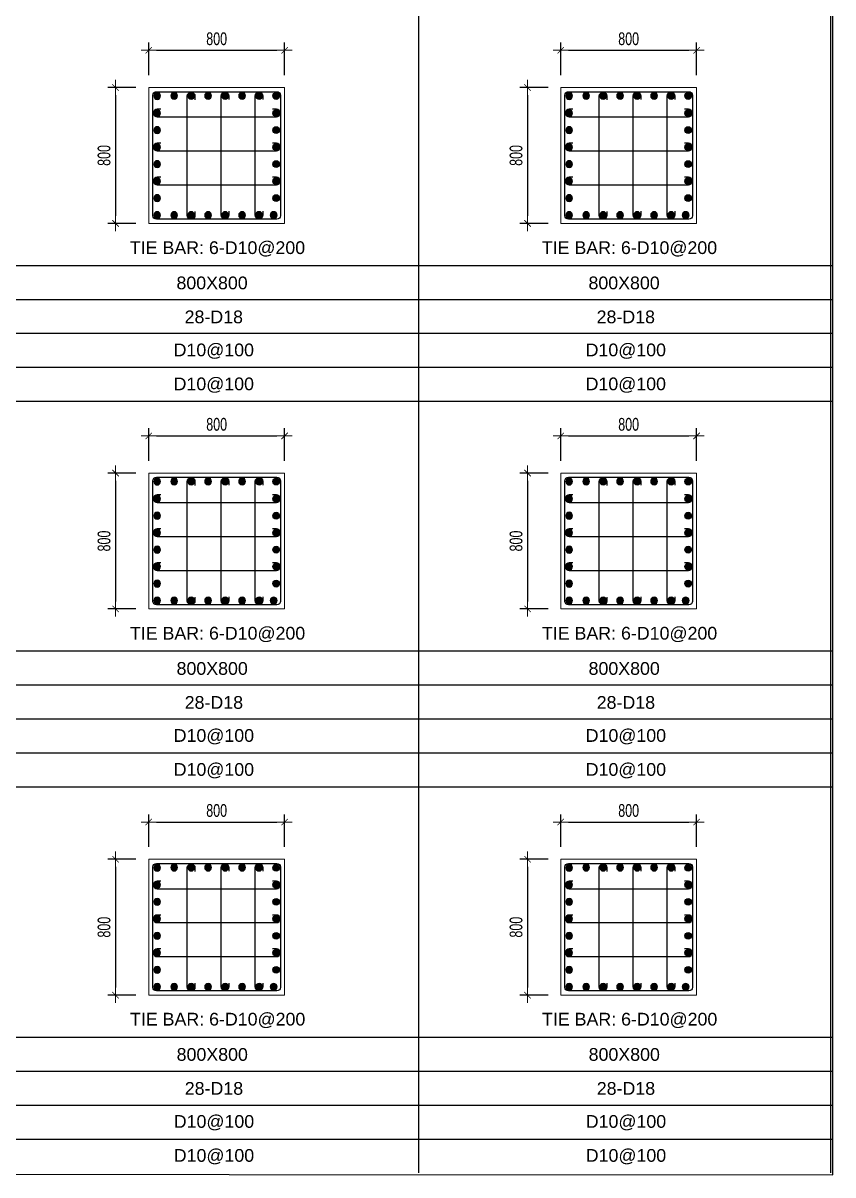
# Model space of a CAD drawing. Header units: millimetres. Extents: x 49323 to 538172, y -39336 to 181761.
# Drawn here: x 278614 to 283384, y 149341 to 156121 of the extents above; entities that cross this region are included whole.
import ezdxf
from ezdxf.enums import TextEntityAlignment as Align

# ---------------------------------------------------------------- set-up
doc = ezdxf.new("R2010")
doc.units = ezdxf.units.MM
doc.linetypes.add('CENTER2', pattern=[1.125, 0.75, -0.125, 0.125, -0.125])
doc.layers.get('Defpoints').update_dxf_attribs({"color": 151, "lineweight": 9})
for name, color, linetype in [('2', 2, 'Continuous'), ('A-ANNO-LEAD', 4, 'Continuous'), ('CEN', 1, 'CENTER2'), ('STL', 3, 'Continuous'), ('TIT1', 3, 'Continuous')]:
    doc.layers.add(name, color=color, linetype=linetype)
doc.layers.add('NDC_S_CONTINUOUS', color=3, linetype='Continuous', lineweight=20)
doc.layers.add('NDC_S_DIM', color=1, linetype='Continuous', lineweight=15)
doc.styles.add('NDC_ARIAL', font='arial.ttf', dxfattribs={"width": 0.85})
doc.styles.add('NDC_DIM', font='', dxfattribs={"width": 0.75})
doc.styles.get('NDC_DIM').set_extended_font_data('Dotum')
doc.dimstyles.new('NDC_dim_30', dxfattribs={"dimscale": 30, "dimtxt": 2.5, "dimasz": 1.5, "dimexe": 1.5, "dimexo": 2.5, "dimgap": 1, "dimtad": 1, "dimdec": 0, "dimzin": 0, "dimdsep": 46, "dimtxsty": 'NDC_DIM', "dimblk": 'DIMMARK', "dimcen": 0.09, "dimdle": 1.2, "dimclrd": 1, "dimclre": 1, "dimclrt": 3, "dimadec": 0, "dimazin": 0, "dimtfac": 1, "dimtdec": 0, "dimtix": 1, "dimtofl": 0, "dimtmove": 0, "dimatfit": 3, "dimfxl": 8, "dimfxlon": 1, "dimtolj": 1, "dimtzin": 0, "dimarcsym": 0})

# ---------------------------------------------------------------- blocks, each defined once
blk = doc.blocks.new('8')
at = {"layer": '2'}
blk.add_hatch(color=256, dxfattribs=at).paths.add_polyline_path([(20, 0, 0.386127), (1.9, 19.9), (-1.9, 19.9, 0.386127), (-20, 0, 1)])
blk.add_circle((0, 0), 20, dxfattribs=at)
blk = doc.blocks.new('5')
at = {"layer": 'CEN', "rotation": 180}
blk.add_blockref('8', (0, 0), dxfattribs=at)
blk = doc.blocks.new('DIMMARK')
at = {"layer": 'NDC_S_DIM', "color": 1}
blk.add_line((-1.5, 0), (1, 0), dxfattribs=at)
at = {"layer": 'NDC_S_DIM', "color": 2, "const_width": 0.1}
blk.add_lwpolyline([(-0.42, -0.42), (0.42, 0.42)], dxfattribs=at)
blk = doc.blocks.new('*D1366')
at = {"layer": 'Defpoints', "color": 0, "ltscale": 40, "transparency": 16777216}
for p in [(280154.5, 151418.3), (279354.5, 151196.9), (280154.5, 151196.9)]:
    blk.add_point(p, dxfattribs=at)
at = {"layer": 'NDC_S_DIM', "color": 1, "lineweight": -2, "ltscale": 40, "transparency": 16777216}
for p, q in [((279354.5, 151271.9), (279354.5, 151463.3)), ((279399.5, 151418.3), (280109.5, 151418.3)), ((280154.5, 151271.9), (280154.5, 151463.3))]:
    blk.add_line(p, q, dxfattribs=at)
at = {"layer": 'NDC_S_DIM', "color": 1, "lineweight": -2, "ltscale": 40, "transparency": 16777216, "xscale": 45, "yscale": 45, "zscale": 45, "rotation": 180}
blk.add_blockref('DIMMARK', (279354.5, 151418.3), dxfattribs=at)
at = {"layer": 'NDC_S_DIM', "color": 1, "lineweight": -2, "ltscale": 40, "transparency": 16777216, "xscale": 45, "yscale": 45, "zscale": 45}
blk.add_blockref('DIMMARK', (280154.5, 151418.3), dxfattribs=at)
at = {"layer": 'NDC_S_DIM', "color": 3, "ltscale": 40, "transparency": 16777216, "insert": (279754.5, 151485.8), "char_height": 75, "attachment_point": 5, "style": 'NDC_DIM'}
blk.add_mtext('\\A1;800', dxfattribs=at)
blk = doc.blocks.new('*D1367')
at = {"layer": 'Defpoints', "color": 0, "ltscale": 40, "transparency": 16777216}
for p in [(279354.5, 151199.5), (279159.1, 150399.5), (279354.5, 150399.5)]:
    blk.add_point(p, dxfattribs=at)
at = {"layer": 'NDC_S_DIM', "color": 1, "lineweight": -2, "ltscale": 40, "transparency": 16777216}
for p, q in [((279279.5, 151199.5), (279114.1, 151199.5)), ((279159.1, 151154.5), (279159.1, 150444.5)), ((279279.5, 150399.5), (279114.1, 150399.5))]:
    blk.add_line(p, q, dxfattribs=at)
at = {"layer": 'NDC_S_DIM', "color": 1, "lineweight": -2, "ltscale": 40, "transparency": 16777216, "xscale": 45, "yscale": 45, "zscale": 45}
for p, rotation in [((279159.1, 151199.5), 90), ((279159.1, 150399.5), 270)]:
    blk.add_blockref('DIMMARK', p, dxfattribs=dict(at, rotation=rotation))
at = {"layer": 'NDC_S_DIM', "color": 3, "ltscale": 40, "transparency": 16777216, "insert": (279091.6, 150799.5), "char_height": 75, "attachment_point": 5, "rotation": 90, "style": 'NDC_DIM'}
blk.add_mtext('\\A1;800', dxfattribs=at)
blk = doc.blocks.new('*D1368')
at = {"layer": 'Defpoints', "color": 0, "ltscale": 40, "transparency": 16777216}
for p in [(280154.5, 153691.1), (279354.5, 153469.8), (280154.5, 153469.8)]:
    blk.add_point(p, dxfattribs=at)
at = {"layer": 'NDC_S_DIM', "color": 1, "lineweight": -2, "ltscale": 40, "transparency": 16777216}
for p, q in [((279354.5, 153544.8), (279354.5, 153736.1)), ((280154.5, 153544.8), (280154.5, 153736.1)), ((279399.5, 153691.1), (280109.5, 153691.1))]:
    blk.add_line(p, q, dxfattribs=at)
at = {"layer": 'NDC_S_DIM', "color": 1, "lineweight": -2, "ltscale": 40, "transparency": 16777216, "xscale": 45, "yscale": 45, "zscale": 45, "rotation": 180}
blk.add_blockref('DIMMARK', (279354.5, 153691.1), dxfattribs=at)
at = {"layer": 'NDC_S_DIM', "color": 1, "lineweight": -2, "ltscale": 40, "transparency": 16777216, "xscale": 45, "yscale": 45, "zscale": 45}
blk.add_blockref('DIMMARK', (280154.5, 153691.1), dxfattribs=at)
at = {"layer": 'NDC_S_DIM', "color": 3, "ltscale": 40, "transparency": 16777216, "insert": (279754.5, 153758.7), "char_height": 75, "attachment_point": 5, "style": 'NDC_DIM'}
blk.add_mtext('\\A1;800', dxfattribs=at)
blk = doc.blocks.new('*D1369')
at = {"layer": 'Defpoints', "color": 0, "ltscale": 40, "transparency": 16777216}
for p in [(279354.5, 153472.3), (279159.1, 152672.3), (279354.5, 152672.3)]:
    blk.add_point(p, dxfattribs=at)
at = {"layer": 'NDC_S_DIM', "color": 1, "lineweight": -2, "ltscale": 40, "transparency": 16777216}
for p, q in [((279279.5, 153472.3), (279114.1, 153472.3)), ((279159.1, 153427.3), (279159.1, 152717.3)), ((279279.5, 152672.3), (279114.1, 152672.3))]:
    blk.add_line(p, q, dxfattribs=at)
at = {"layer": 'NDC_S_DIM', "color": 1, "lineweight": -2, "ltscale": 40, "transparency": 16777216, "xscale": 45, "yscale": 45, "zscale": 45}
for p, rotation in [((279159.1, 153472.3), 90), ((279159.1, 152672.3), 270)]:
    blk.add_blockref('DIMMARK', p, dxfattribs=dict(at, rotation=rotation))
at = {"layer": 'NDC_S_DIM', "color": 3, "ltscale": 40, "transparency": 16777216, "insert": (279091.6, 153072.3), "char_height": 75, "attachment_point": 5, "rotation": 90, "style": 'NDC_DIM'}
blk.add_mtext('\\A1;800', dxfattribs=at)
blk = doc.blocks.new('*D1370')
at = {"layer": 'Defpoints', "color": 0, "ltscale": 40, "transparency": 16777216}
for p in [(280154.5, 155960.6), (279354.5, 155739.2), (280154.5, 155739.2)]:
    blk.add_point(p, dxfattribs=at)
at = {"layer": 'NDC_S_DIM', "color": 1, "lineweight": -2, "ltscale": 40, "transparency": 16777216}
for p, q in [((279354.5, 155814.2), (279354.5, 156005.6)), ((279399.5, 155960.6), (280109.5, 155960.6)), ((280154.5, 155814.2), (280154.5, 156005.6))]:
    blk.add_line(p, q, dxfattribs=at)
at = {"layer": 'NDC_S_DIM', "color": 1, "lineweight": -2, "ltscale": 40, "transparency": 16777216, "xscale": 45, "yscale": 45, "zscale": 45, "rotation": 180}
blk.add_blockref('DIMMARK', (279354.5, 155960.6), dxfattribs=at)
at = {"layer": 'NDC_S_DIM', "color": 1, "lineweight": -2, "ltscale": 40, "transparency": 16777216, "xscale": 45, "yscale": 45, "zscale": 45}
blk.add_blockref('DIMMARK', (280154.5, 155960.6), dxfattribs=at)
at = {"layer": 'NDC_S_DIM', "color": 3, "ltscale": 40, "transparency": 16777216, "insert": (279754.5, 156028.1), "char_height": 75, "attachment_point": 5, "style": 'NDC_DIM'}
blk.add_mtext('\\A1;800', dxfattribs=at)
blk = doc.blocks.new('*D1371')
at = {"layer": 'Defpoints', "color": 0, "ltscale": 40, "transparency": 16777216}
for p in [(279354.5, 155741.8), (279159.1, 154941.8), (279354.5, 154941.8)]:
    blk.add_point(p, dxfattribs=at)
at = {"layer": 'NDC_S_DIM', "color": 1, "lineweight": -2, "ltscale": 40, "transparency": 16777216}
for p, q in [((279279.5, 155741.8), (279114.1, 155741.8)), ((279159.1, 155696.8), (279159.1, 154986.8)), ((279279.5, 154941.8), (279114.1, 154941.8))]:
    blk.add_line(p, q, dxfattribs=at)
at = {"layer": 'NDC_S_DIM', "color": 1, "lineweight": -2, "ltscale": 40, "transparency": 16777216, "xscale": 45, "yscale": 45, "zscale": 45}
for p, rotation in [((279159.1, 155741.8), 90), ((279159.1, 154941.8), 270)]:
    blk.add_blockref('DIMMARK', p, dxfattribs=dict(at, rotation=rotation))
at = {"layer": 'NDC_S_DIM', "color": 3, "ltscale": 40, "transparency": 16777216, "insert": (279091.6, 155341.8), "char_height": 75, "attachment_point": 5, "rotation": 90, "style": 'NDC_DIM'}
blk.add_mtext('\\A1;800', dxfattribs=at)
blk = doc.blocks.new('*D1374')
at = {"layer": 'Defpoints', "color": 0, "ltscale": 40, "transparency": 16777216}
for p in [(282580.6, 151418.3), (281780.6, 151196.9), (282580.6, 151196.9)]:
    blk.add_point(p, dxfattribs=at)
at = {"layer": 'NDC_S_DIM', "color": 1, "lineweight": -2, "ltscale": 40, "transparency": 16777216}
for p, q in [((281780.6, 151271.9), (281780.6, 151463.3)), ((281825.6, 151418.3), (282535.6, 151418.3)), ((282580.6, 151271.9), (282580.6, 151463.3))]:
    blk.add_line(p, q, dxfattribs=at)
at = {"layer": 'NDC_S_DIM', "color": 1, "lineweight": -2, "ltscale": 40, "transparency": 16777216, "xscale": 45, "yscale": 45, "zscale": 45, "rotation": 180}
blk.add_blockref('DIMMARK', (281780.6, 151418.3), dxfattribs=at)
at = {"layer": 'NDC_S_DIM', "color": 1, "lineweight": -2, "ltscale": 40, "transparency": 16777216, "xscale": 45, "yscale": 45, "zscale": 45}
blk.add_blockref('DIMMARK', (282580.6, 151418.3), dxfattribs=at)
at = {"layer": 'NDC_S_DIM', "color": 3, "ltscale": 40, "transparency": 16777216, "insert": (282180.6, 151485.8), "char_height": 75, "attachment_point": 5, "style": 'NDC_DIM'}
blk.add_mtext('\\A1;800', dxfattribs=at)
blk = doc.blocks.new('*D1375')
at = {"layer": 'Defpoints', "color": 0, "ltscale": 40, "transparency": 16777216}
for p in [(281780.6, 151199.5), (281585.2, 150399.5), (281780.6, 150399.5)]:
    blk.add_point(p, dxfattribs=at)
at = {"layer": 'NDC_S_DIM', "color": 1, "lineweight": -2, "ltscale": 40, "transparency": 16777216}
for p, q in [((281705.6, 151199.5), (281540.2, 151199.5)), ((281585.2, 151154.5), (281585.2, 150444.5)), ((281705.6, 150399.5), (281540.2, 150399.5))]:
    blk.add_line(p, q, dxfattribs=at)
at = {"layer": 'NDC_S_DIM', "color": 1, "lineweight": -2, "ltscale": 40, "transparency": 16777216, "xscale": 45, "yscale": 45, "zscale": 45}
for p, rotation in [((281585.2, 151199.5), 90), ((281585.2, 150399.5), 270)]:
    blk.add_blockref('DIMMARK', p, dxfattribs=dict(at, rotation=rotation))
at = {"layer": 'NDC_S_DIM', "color": 3, "ltscale": 40, "transparency": 16777216, "insert": (281517.7, 150799.5), "char_height": 75, "attachment_point": 5, "rotation": 90, "style": 'NDC_DIM'}
blk.add_mtext('\\A1;800', dxfattribs=at)
blk = doc.blocks.new('*D1376')
at = {"layer": 'Defpoints', "color": 0, "ltscale": 40, "transparency": 16777216}
for p in [(282580.6, 153691.1), (281780.6, 153469.8), (282580.6, 153469.8)]:
    blk.add_point(p, dxfattribs=at)
at = {"layer": 'NDC_S_DIM', "color": 1, "lineweight": -2, "ltscale": 40, "transparency": 16777216}
for p, q in [((281780.6, 153544.8), (281780.6, 153736.1)), ((282580.6, 153544.8), (282580.6, 153736.1)), ((281825.6, 153691.1), (282535.6, 153691.1))]:
    blk.add_line(p, q, dxfattribs=at)
at = {"layer": 'NDC_S_DIM', "color": 1, "lineweight": -2, "ltscale": 40, "transparency": 16777216, "xscale": 45, "yscale": 45, "zscale": 45, "rotation": 180}
blk.add_blockref('DIMMARK', (281780.6, 153691.1), dxfattribs=at)
at = {"layer": 'NDC_S_DIM', "color": 1, "lineweight": -2, "ltscale": 40, "transparency": 16777216, "xscale": 45, "yscale": 45, "zscale": 45}
blk.add_blockref('DIMMARK', (282580.6, 153691.1), dxfattribs=at)
at = {"layer": 'NDC_S_DIM', "color": 3, "ltscale": 40, "transparency": 16777216, "insert": (282180.6, 153758.7), "char_height": 75, "attachment_point": 5, "style": 'NDC_DIM'}
blk.add_mtext('\\A1;800', dxfattribs=at)
blk = doc.blocks.new('*D1377')
at = {"layer": 'Defpoints', "color": 0, "ltscale": 40, "transparency": 16777216}
for p in [(281780.6, 153472.3), (281585.2, 152672.3), (281780.6, 152672.3)]:
    blk.add_point(p, dxfattribs=at)
at = {"layer": 'NDC_S_DIM', "color": 1, "lineweight": -2, "ltscale": 40, "transparency": 16777216}
for p, q in [((281705.6, 153472.3), (281540.2, 153472.3)), ((281585.2, 153427.3), (281585.2, 152717.3)), ((281705.6, 152672.3), (281540.2, 152672.3))]:
    blk.add_line(p, q, dxfattribs=at)
at = {"layer": 'NDC_S_DIM', "color": 1, "lineweight": -2, "ltscale": 40, "transparency": 16777216, "xscale": 45, "yscale": 45, "zscale": 45}
for p, rotation in [((281585.2, 153472.3), 90), ((281585.2, 152672.3), 270)]:
    blk.add_blockref('DIMMARK', p, dxfattribs=dict(at, rotation=rotation))
at = {"layer": 'NDC_S_DIM', "color": 3, "ltscale": 40, "transparency": 16777216, "insert": (281517.7, 153072.3), "char_height": 75, "attachment_point": 5, "rotation": 90, "style": 'NDC_DIM'}
blk.add_mtext('\\A1;800', dxfattribs=at)
blk = doc.blocks.new('*D1378')
at = {"layer": 'Defpoints', "color": 0, "ltscale": 40, "transparency": 16777216}
for p in [(282580.6, 155960.6), (281780.6, 155739.2), (282580.6, 155739.2)]:
    blk.add_point(p, dxfattribs=at)
at = {"layer": 'NDC_S_DIM', "color": 1, "lineweight": -2, "ltscale": 40, "transparency": 16777216}
for p, q in [((281780.6, 155814.2), (281780.6, 156005.6)), ((281825.6, 155960.6), (282535.6, 155960.6)), ((282580.6, 155814.2), (282580.6, 156005.6))]:
    blk.add_line(p, q, dxfattribs=at)
at = {"layer": 'NDC_S_DIM', "color": 1, "lineweight": -2, "ltscale": 40, "transparency": 16777216, "xscale": 45, "yscale": 45, "zscale": 45, "rotation": 180}
blk.add_blockref('DIMMARK', (281780.6, 155960.6), dxfattribs=at)
at = {"layer": 'NDC_S_DIM', "color": 1, "lineweight": -2, "ltscale": 40, "transparency": 16777216, "xscale": 45, "yscale": 45, "zscale": 45}
blk.add_blockref('DIMMARK', (282580.6, 155960.6), dxfattribs=at)
at = {"layer": 'NDC_S_DIM', "color": 3, "ltscale": 40, "transparency": 16777216, "insert": (282180.6, 156028.1), "char_height": 75, "attachment_point": 5, "style": 'NDC_DIM'}
blk.add_mtext('\\A1;800', dxfattribs=at)
blk = doc.blocks.new('*D1379')
at = {"layer": 'Defpoints', "color": 0, "ltscale": 40, "transparency": 16777216}
for p in [(281780.6, 155741.8), (281585.2, 154941.8), (281780.6, 154941.8)]:
    blk.add_point(p, dxfattribs=at)
at = {"layer": 'NDC_S_DIM', "color": 1, "lineweight": -2, "ltscale": 40, "transparency": 16777216}
for p, q in [((281705.6, 155741.8), (281540.2, 155741.8)), ((281585.2, 155696.8), (281585.2, 154986.8)), ((281705.6, 154941.8), (281540.2, 154941.8))]:
    blk.add_line(p, q, dxfattribs=at)
at = {"layer": 'NDC_S_DIM', "color": 1, "lineweight": -2, "ltscale": 40, "transparency": 16777216, "xscale": 45, "yscale": 45, "zscale": 45}
for p, rotation in [((281585.2, 155741.8), 90), ((281585.2, 154941.8), 270)]:
    blk.add_blockref('DIMMARK', p, dxfattribs=dict(at, rotation=rotation))
at = {"layer": 'NDC_S_DIM', "color": 3, "ltscale": 40, "transparency": 16777216, "insert": (281517.7, 155341.8), "char_height": 75, "attachment_point": 5, "rotation": 90, "style": 'NDC_DIM'}
blk.add_mtext('\\A1;800', dxfattribs=at)

msp = doc.modelspace()

# ---------------------------------------------------------------- linework, layer by layer
at = {"layer": '2', "lineweight": -2, "ltscale": 1000, "elevation": 0}
for points in [[(280129.5, 155696.8), (280129.5, 154986.8, -0.414214), (280109.5, 154966.8), (279399.5, 154966.8, -0.414214), (279379.5, 154986.8), (279379.5, 155696.8, -0.414214), (279399.5, 155716.8), (280109.5, 155716.8, -0.414214)], [(282555.6, 155696.8), (282555.6, 154986.8, -0.414214), (282535.6, 154966.8), (281825.6, 154966.8, -0.414214), (281805.6, 154986.8), (281805.6, 155696.8, -0.414214), (281825.6, 155716.8), (282535.6, 155716.8, -0.414214)], [(280129.5, 153427.3), (280129.5, 152717.3, -0.414214), (280109.5, 152697.3), (279399.5, 152697.3, -0.414214), (279379.5, 152717.3), (279379.5, 153427.3, -0.414214), (279399.5, 153447.3), (280109.5, 153447.3, -0.414214)], [(282555.6, 153427.3), (282555.6, 152717.3, -0.414214), (282535.6, 152697.3), (281825.6, 152697.3, -0.414214), (281805.6, 152717.3), (281805.6, 153427.3, -0.414214), (281825.6, 153447.3), (282535.6, 153447.3, -0.414214)], [(280129.5, 151154.5), (280129.5, 150444.5, -0.414214), (280109.5, 150424.5), (279399.5, 150424.5, -0.414214), (279379.5, 150444.5), (279379.5, 151154.5, -0.414214), (279399.5, 151174.5), (280109.5, 151174.5, -0.414214)], [(282555.6, 151154.5), (282555.6, 150444.5, -0.414214), (282535.6, 150424.5), (281825.6, 150424.5, -0.414214), (281805.6, 150444.5), (281805.6, 151154.5, -0.414214), (281825.6, 151174.5), (282535.6, 151174.5, -0.414214)]]:
    msp.add_lwpolyline(points, format="xyb", close=True, dxfattribs=at)
at = {"layer": '2', "elevation": 0}
for points in [[(279626.8, 155011.4), (279626.8, 154989.3, -1), (279581.7, 154989.3), (279581.7, 155691.3, -1), (279626.8, 155691.3), (279626.8, 155669.1)], [(279826.8, 155012.9), (279826.8, 154990.7, -1), (279781.7, 154990.7), (279781.7, 155692.7, -1), (279826.8, 155692.7), (279826.8, 155670.6)], [(280026.8, 155012.9), (280026.8, 154990.7, -1), (279981.7, 154990.7), (279981.7, 155692.7, -1), (280026.8, 155692.7), (280026.8, 155670.6)], [(282052.8, 155011.4), (282052.8, 154989.3, -1), (282007.8, 154989.3), (282007.8, 155691.3, -1), (282052.8, 155691.3), (282052.8, 155669.1)], [(282252.8, 155012.9), (282252.8, 154990.7, -1), (282207.8, 154990.7), (282207.8, 155692.7, -1), (282252.8, 155692.7), (282252.8, 155670.6)], [(282452.8, 155012.9), (282452.8, 154990.7, -1), (282407.8, 154990.7), (282407.8, 155692.7, -1), (282452.8, 155692.7), (282452.8, 155670.6)], [(279426.4, 155613.3), (279404.2, 155613.3, 1), (279404.2, 155568.3), (280106.3, 155568.3, 1), (280106.3, 155613.3), (280084.1, 155613.3)], [(281852.5, 155613.3), (281830.3, 155613.3, 1), (281830.3, 155568.3), (282532.4, 155568.3, 1), (282532.4, 155613.3), (282510.2, 155613.3)], [(279426.4, 155413.3), (279404.2, 155413.3, 1), (279404.2, 155368.3), (280106.3, 155368.3, 1), (280106.3, 155413.3), (280084.1, 155413.3)], [(281852.5, 155413.3), (281830.3, 155413.3, 1), (281830.3, 155368.3), (282532.4, 155368.3, 1), (282532.4, 155413.3), (282510.2, 155413.3)], [(279426.4, 155213.3), (279404.2, 155213.3, 1), (279404.2, 155168.3), (280106.3, 155168.3, 1), (280106.3, 155213.3), (280084.1, 155213.3)], [(281852.5, 155213.3), (281830.3, 155213.3, 1), (281830.3, 155168.3), (282532.4, 155168.3, 1), (282532.4, 155213.3), (282510.2, 155213.3)], [(279626.8, 152742), (279626.8, 152719.8, -1), (279581.7, 152719.8), (279581.7, 153421.8, -1), (279626.8, 153421.8), (279626.8, 153399.7)], [(279826.8, 152743.4), (279826.8, 152721.3, -1), (279781.7, 152721.3), (279781.7, 153423.3, -1), (279826.8, 153423.3), (279826.8, 153401.2)], [(280026.8, 152743.4), (280026.8, 152721.3, -1), (279981.7, 152721.3), (279981.7, 153423.3, -1), (280026.8, 153423.3), (280026.8, 153401.2)], [(282052.8, 152742), (282052.8, 152719.8, -1), (282007.8, 152719.8), (282007.8, 153421.8, -1), (282052.8, 153421.8), (282052.8, 153399.7)], [(282252.8, 152743.4), (282252.8, 152721.3, -1), (282207.8, 152721.3), (282207.8, 153423.3, -1), (282252.8, 153423.3), (282252.8, 153401.2)], [(282452.8, 152743.4), (282452.8, 152721.3, -1), (282407.8, 152721.3), (282407.8, 153423.3, -1), (282452.8, 153423.3), (282452.8, 153401.2)], [(279426.4, 153343.9), (279404.2, 153343.9, 1), (279404.2, 153298.9), (280106.3, 153298.9, 1), (280106.3, 153343.9), (280084.1, 153343.9)], [(281852.5, 153343.9), (281830.3, 153343.9, 1), (281830.3, 153298.9), (282532.4, 153298.9, 1), (282532.4, 153343.9), (282510.2, 153343.9)], [(279426.4, 153143.9), (279404.2, 153143.9, 1), (279404.2, 153098.9), (280106.3, 153098.9, 1), (280106.3, 153143.9), (280084.1, 153143.9)], [(281852.5, 153143.9), (281830.3, 153143.9, 1), (281830.3, 153098.9), (282532.4, 153098.9, 1), (282532.4, 153143.9), (282510.2, 153143.9)], [(279426.4, 152943.9), (279404.2, 152943.9, 1), (279404.2, 152898.9), (280106.3, 152898.9, 1), (280106.3, 152943.9), (280084.1, 152943.9)], [(281852.5, 152943.9), (281830.3, 152943.9, 1), (281830.3, 152898.9), (282532.4, 152898.9, 1), (282532.4, 152943.9), (282510.2, 152943.9)], [(279626.8, 150469.1), (279626.8, 150447, -1), (279581.7, 150447), (279581.7, 151149, -1), (279626.8, 151149), (279626.8, 151126.8)], [(279826.8, 150470.6), (279826.8, 150448.4, -1), (279781.7, 150448.4), (279781.7, 151150.4, -1), (279826.8, 151150.4), (279826.8, 151128.3)], [(280026.8, 150470.6), (280026.8, 150448.4, -1), (279981.7, 150448.4), (279981.7, 151150.4, -1), (280026.8, 151150.4), (280026.8, 151128.3)], [(282052.8, 150469.1), (282052.8, 150447, -1), (282007.8, 150447), (282007.8, 151149, -1), (282052.8, 151149), (282052.8, 151126.8)], [(282252.8, 150470.6), (282252.8, 150448.4, -1), (282207.8, 150448.4), (282207.8, 151150.4, -1), (282252.8, 151150.4), (282252.8, 151128.3)], [(282452.8, 150470.6), (282452.8, 150448.4, -1), (282407.8, 150448.4), (282407.8, 151150.4, -1), (282452.8, 151150.4), (282452.8, 151128.3)], [(279426.4, 151071), (279404.2, 151071, 1), (279404.2, 151026), (280106.3, 151026, 1), (280106.3, 151071), (280084.1, 151071)], [(281852.5, 151071), (281830.3, 151071, 1), (281830.3, 151026), (282532.4, 151026, 1), (282532.4, 151071), (282510.2, 151071)], [(279426.4, 150871), (279404.2, 150871, 1), (279404.2, 150826), (280106.3, 150826, 1), (280106.3, 150871), (280084.1, 150871)], [(281852.5, 150871), (281830.3, 150871, 1), (281830.3, 150826), (282532.4, 150826, 1), (282532.4, 150871), (282510.2, 150871)], [(279426.4, 150671), (279404.2, 150671, 1), (279404.2, 150626), (280106.3, 150626, 1), (280106.3, 150671), (280084.1, 150671)], [(281852.5, 150671), (281830.3, 150671, 1), (281830.3, 150626), (282532.4, 150626, 1), (282532.4, 150671), (282510.2, 150671)]]:
    msp.add_lwpolyline(points, format="xyb", dxfattribs=at)
at = {"layer": 'A-ANNO-LEAD'}
msp.add_lwpolyline([(262048.7, 149354.1), (283383.7, 149341), (283383.7, 165961), (262048.7, 165974.1)], close=True, dxfattribs=at)
at = {"layer": 'NDC_S_CONTINUOUS', "ltscale": 70, "elevation": 0}
for points in [[(280154.5, 155741.8), (280154.5, 154941.8), (279354.5, 154941.8), (279354.5, 155741.8), (280154.5, 155741.8)], [(282580.6, 155741.8), (282580.6, 154941.8), (281780.6, 154941.8), (281780.6, 155741.8), (282580.6, 155741.8)], [(280154.5, 153472.3), (280154.5, 152672.3), (279354.5, 152672.3), (279354.5, 153472.3), (280154.5, 153472.3)], [(282580.6, 153472.3), (282580.6, 152672.3), (281780.6, 152672.3), (281780.6, 153472.3), (282580.6, 153472.3)], [(280154.5, 151199.5), (280154.5, 150399.5), (279354.5, 150399.5), (279354.5, 151199.5), (280154.5, 151199.5)], [(282580.6, 151199.5), (282580.6, 150399.5), (281780.6, 150399.5), (281780.6, 151199.5), (282580.6, 151199.5)]]:
    msp.add_lwpolyline(points, dxfattribs=at)
at = {"layer": 'TIT1'}
for p, q in [((280943.2, 165488.9), (280943.2, 149354.1)), ((283369.3, 165488.9), (283369.3, 149354.1)), ((283382.6, 153892.9), (262047.6, 153892.9)), ((283383.1, 151623.5), (262048.2, 151623.5))]:
    msp.add_line(p, q, dxfattribs=at)
at = {"layer": 'TIT1', "color": 8}
for p, q in [((283382.6, 154692.9), (262675.5, 154692.9)), ((283382.6, 154492.9), (262675.5, 154492.9)), ((283382.6, 154292.9), (262675.5, 154292.9)), ((283382.6, 154092.9), (263104.7, 154092.9)), ((283383.1, 152423.5), (262676, 152423.5)), ((283383.1, 152223.5), (262676, 152223.5)), ((283383.1, 152023.5), (262676, 152023.5)), ((283383.1, 151823.5), (263105.2, 151823.5)), ((283383.7, 150150.6), (262676.6, 150150.6)), ((283383.7, 149950.6), (262676.6, 149950.6)), ((283383.7, 149750.6), (262676.6, 149750.6)), ((283383.7, 149550.6), (263105.8, 149550.6))]:
    msp.add_line(p, q, dxfattribs=at)

# ---------------------------------------------------------------- block references
at = {"layer": 'STL', "xscale": -1}
for p in [(279404.2, 155691.8), (281830.3, 155691.8), (279404.2, 155590.8), (281830.3, 155590.8), (279404.2, 155490.8), (281830.3, 155490.8), (279404.2, 155390.8), (281830.3, 155390.8), (279404.2, 155290.8), (281830.3, 155290.8), (279404.2, 155190.8), (281830.3, 155190.8), (279404.2, 155090.8), (281830.3, 155090.8), (279404.2, 154990.8), (281830.3, 154990.8), (279404.2, 153422.3), (281830.3, 153422.3), (279404.2, 153321.4), (281830.3, 153321.4), (279404.2, 153221.4), (281830.3, 153221.4), (279404.2, 153121.4), (281830.3, 153121.4), (279404.2, 153021.4), (281830.3, 153021.4), (279404.2, 152921.4), (281830.3, 152921.4), (279404.2, 152821.4), (281830.3, 152821.4), (279404.2, 152721.4), (281830.3, 152721.4), (279404.2, 151149.5), (281830.3, 151149.5), (279404.2, 151048.5), (281830.3, 151048.5), (279404.2, 150948.5), (281830.3, 150948.5), (279404.2, 150848.5), (281830.3, 150848.5), (279404.2, 150748.5), (281830.3, 150748.5), (279404.2, 150648.5), (281830.3, 150648.5), (279404.2, 150548.5), (281830.3, 150548.5), (279404.2, 150448.5), (281830.3, 150448.5)]:
    msp.add_blockref('5', p, dxfattribs=at)
at = {"layer": 'STL', "xscale": -1, "rotation": 270}
for p in [(279504.2, 155692.7), (279604.2, 155692.7), (279704.2, 155692.7), (279804.2, 155692.7), (279904.2, 155692.7), (280004.2, 155692.7), (281930.3, 155692.7), (282030.3, 155692.7), (282130.3, 155692.7), (282230.3, 155692.7), (282330.3, 155692.7), (282430.3, 155692.7), (279404.2, 154990.8), (279504.2, 154990.8), (279604.2, 154990.8), (279704.2, 154990.8), (279804.2, 154990.8), (279904.2, 154990.8), (280004.2, 154990.8), (280090.2, 154990.8), (281830.3, 154990.8), (281930.3, 154990.8), (282030.3, 154990.8), (282130.3, 154990.8), (282230.3, 154990.8), (282330.3, 154990.8), (282430.3, 154990.8), (282516.3, 154990.8), (279504.2, 153423.3), (279604.2, 153423.3), (279704.2, 153423.3), (279804.2, 153423.3), (279904.2, 153423.3), (280004.2, 153423.3), (281930.3, 153423.3), (282030.3, 153423.3), (282130.3, 153423.3), (282230.3, 153423.3), (282330.3, 153423.3), (282430.3, 153423.3), (279404.2, 152721.4), (279504.2, 152721.4), (279604.2, 152721.4), (279704.2, 152721.4), (279804.2, 152721.4), (279904.2, 152721.4), (280004.2, 152721.4), (280090.2, 152721.4), (281830.3, 152721.4), (281930.3, 152721.4), (282030.3, 152721.4), (282130.3, 152721.4), (282230.3, 152721.4), (282330.3, 152721.4), (282430.3, 152721.4), (282516.3, 152721.4), (279504.2, 151150.4), (279604.2, 151150.4), (279704.2, 151150.4), (279804.2, 151150.4), (279904.2, 151150.4), (280004.2, 151150.4), (281930.3, 151150.4), (282030.3, 151150.4), (282130.3, 151150.4), (282230.3, 151150.4), (282330.3, 151150.4), (282430.3, 151150.4), (279404.2, 150448.5), (279504.2, 150448.5), (279604.2, 150448.5), (279704.2, 150448.5), (279804.2, 150448.5), (279904.2, 150448.5), (280004.2, 150448.5), (280090.2, 150448.5), (281830.3, 150448.5), (281930.3, 150448.5), (282030.3, 150448.5), (282130.3, 150448.5), (282230.3, 150448.5), (282330.3, 150448.5), (282430.3, 150448.5), (282516.3, 150448.5)]:
    msp.add_blockref('5', p, dxfattribs=at)
at = {"layer": 'STL'}
for p in [(280104.7, 155691.8), (282530.8, 155691.8), (280104.7, 155590.8), (282530.8, 155590.8), (280104.7, 155490.8), (282530.8, 155490.8), (280104.7, 155390.8), (282530.8, 155390.8), (280104.7, 155290.8), (282530.8, 155290.8), (280104.7, 155190.8), (282530.8, 155190.8), (280104.7, 155090.8), (282530.8, 155090.8), (280104.7, 153422.3), (282530.8, 153422.3), (280104.7, 153321.4), (282530.8, 153321.4), (280104.7, 153221.4), (282530.8, 153221.4), (280104.7, 153121.4), (282530.8, 153121.4), (280104.7, 153021.4), (282530.8, 153021.4), (280104.7, 152921.4), (282530.8, 152921.4), (280104.7, 152821.4), (282530.8, 152821.4), (280104.7, 151149.5), (282530.8, 151149.5), (280104.7, 151048.5), (282530.8, 151048.5), (280104.7, 150948.5), (282530.8, 150948.5), (280104.7, 150848.5), (282530.8, 150848.5), (280104.7, 150748.5), (282530.8, 150748.5), (280104.7, 150648.5), (282530.8, 150648.5), (280104.7, 150548.5), (282530.8, 150548.5)]:
    msp.add_blockref('5', p, dxfattribs=at)

# ---------------------------------------------------------------- texts
at = {"layer": 'TIT1', "style": 'NDC_ARIAL'}
for s, p in [('TIE BAR: 6-D10@200', (279759.3, 154793.5)), ('TIE BAR: 6-D10@200', (282185.4, 154793.5)), ('800X800', (279727.5, 154591.6)), ('800X800', (282153.6, 154591.6)), ('28-D18', (279737.6, 154391.6)), ('28-D18', (282163.7, 154391.6)), ('D10@100', (279737.6, 154191.6)), ('D10@100', (282163.7, 154191.6)), ('D10@100', (279737.6, 153991.6)), ('D10@100', (282163.7, 153991.6)), ('TIE BAR: 6-D10@200', (279759.9, 152524.1)), ('TIE BAR: 6-D10@200', (282186, 152524.1)), ('800X800', (279728.1, 152322.2)), ('800X800', (282154.2, 152322.2)), ('28-D18', (279738.1, 152122.2)), ('28-D18', (282164.2, 152122.2)), ('D10@100', (279738.1, 151922.2)), ('D10@100', (282164.2, 151922.2)), ('D10@100', (279738.1, 151722.2)), ('D10@100', (282164.2, 151722.2)), ('TIE BAR: 6-D10@200', (279760.4, 150252.4)), ('TIE BAR: 6-D10@200', (282186.5, 150252.4)), ('800X800', (279728.6, 150050.4)), ('800X800', (282154.7, 150050.4)), ('28-D18', (279738.6, 149850.4)), ('28-D18', (282164.7, 149850.4)), ('D10@100', (279738.6, 149650.4)), ('D10@100', (282164.7, 149650.4)), ('D10@100', (279738.6, 149450.4)), ('D10@100', (282164.7, 149450.4))]:
    msp.add_text(s, height=75, dxfattribs=at).set_placement(p, align=Align.MIDDLE)

# ---------------------------------------------------------------- dimensions: what is measured, and where the dimension line sits
at = {"layer": 'NDC_S_DIM', "ltscale": 40}
for base, p1, p2, picture, middle in [((280154.5, 155960.6), (279354.5, 155739.2), (280154.5, 155739.2), '*D1370', (279754.5, 156028.1)), ((282580.6, 155960.6), (281780.6, 155739.2), (282580.6, 155739.2), '*D1378', (282180.6, 156028.1)), ((280154.5, 153691.1), (279354.5, 153469.8), (280154.5, 153469.8), '*D1368', (279754.5, 153758.7)), ((282580.6, 153691.1), (281780.6, 153469.8), (282580.6, 153469.8), '*D1376', (282180.6, 153758.7)), ((280154.5, 151418.3), (279354.5, 151196.9), (280154.5, 151196.9), '*D1366', (279754.5, 151485.8)), ((282580.6, 151418.3), (281780.6, 151196.9), (282580.6, 151196.9), '*D1374', (282180.6, 151485.8))]:
    dim = msp.add_linear_dim(base=base, p1=p1, p2=p2, dimstyle='NDC_dim_30', dxfattribs=at)
    dim.commit()
    dim.dimension.update_dxf_attribs({"geometry": picture, "text_midpoint": middle})
for base, p1, p2, picture, middle in [((279159.1, 154941.8), (279354.5, 155741.8), (279354.5, 154941.8), '*D1371', (279091.6, 155341.8)), ((281585.2, 154941.8), (281780.6, 155741.8), (281780.6, 154941.8), '*D1379', (281517.7, 155341.8)), ((279159.1, 152672.3), (279354.5, 153472.3), (279354.5, 152672.3), '*D1369', (279091.6, 153072.3)), ((281585.2, 152672.3), (281780.6, 153472.3), (281780.6, 152672.3), '*D1377', (281517.7, 153072.3)), ((279159.1, 150399.5), (279354.5, 151199.5), (279354.5, 150399.5), '*D1367', (279091.6, 150799.5)), ((281585.2, 150399.5), (281780.6, 151199.5), (281780.6, 150399.5), '*D1375', (281517.7, 150799.5))]:
    dim = msp.add_linear_dim(base=base, p1=p1, p2=p2, angle=90, dimstyle='NDC_dim_30', dxfattribs=at)
    dim.commit()
    dim.dimension.update_dxf_attribs({"geometry": picture, "text_midpoint": middle})

doc.saveas('drawing.dxf')
